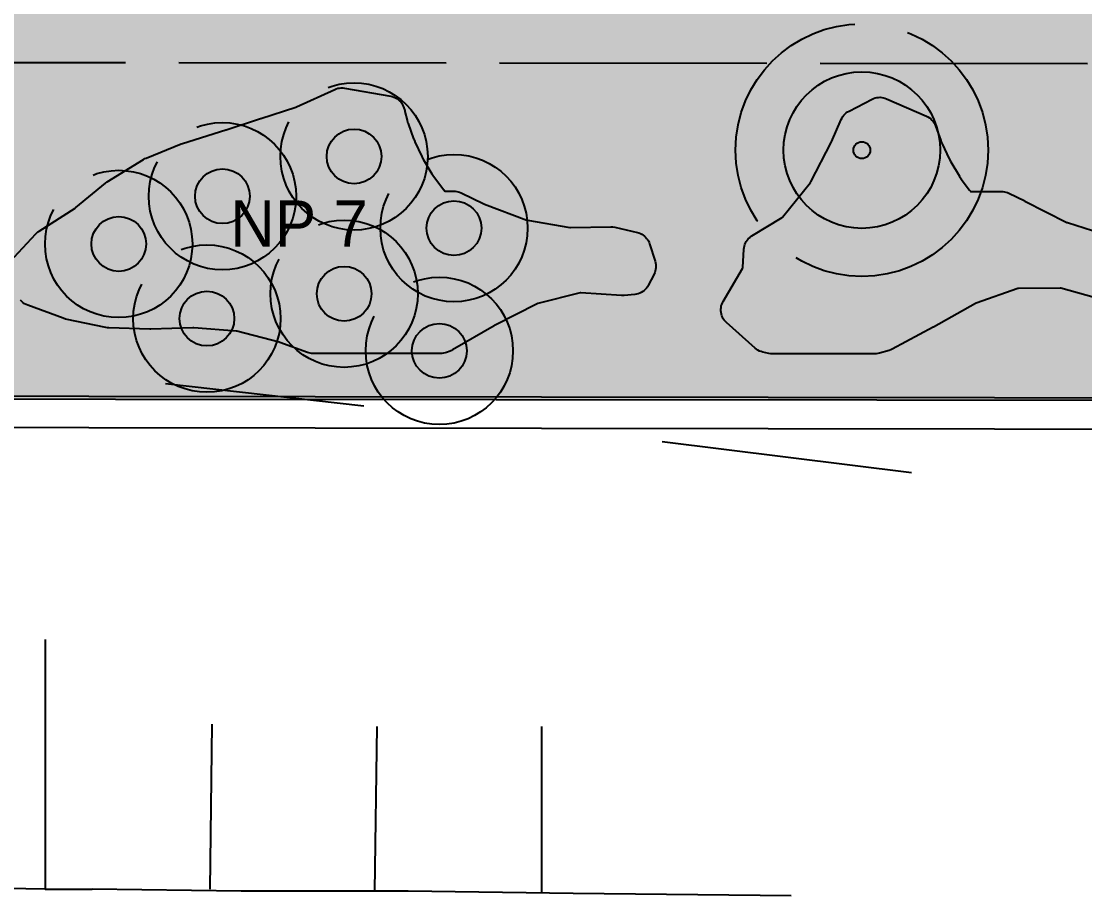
# Model space of a CAD drawing. Header units: metres. Extents: x 1 to 213, y 1 to 147.
# Drawn here: x 87.64 to 92.69, y 16.4 to 20.56 of the extents above; entities that cross this region are included whole.
import ezdxf
from ezdxf.enums import TextEntityAlignment as Align

# ---------------------------------------------------------------- set-up
doc = ezdxf.new("R2010")
doc.units = ezdxf.units.M
doc.linetypes.add('DASHED', pattern=[1.524, 1.27, -0.254])
for name, color, linetype in [('00-BASE-ARQUITECTURA', 8, 'Continuous'), ('PJ-ARBUSTOS', 82, 'Continuous'), ('PJ-COPA-ADULTA', 8, 'DASHED'), ('PJ-CUBRESUELOS', 150, 'Continuous'), ('PJ-ETIQUETAS', 7, 'Continuous'), ('PJ-GRAVILLA', 42, 'Continuous'), ('PJ-LIMITE-JARDIN', 7, 'Continuous'), ('PJ-MASAS', 92, 'Continuous'), ('PJ-MASAS-RELLENO', 92, 'Continuous'), ('PJ-RIEGO-SECTORES', 5, 'Continuous'), ('PJ-VISIBILIDAD', 1, 'DASHED')]:
    doc.layers.add(name, color=color, linetype=linetype)

# ---------------------------------------------------------------- blocks, each defined once
blk = doc.blocks.new('PJ_BA')
for radius in [0.372, 0.04]:
    blk.add_circle((0, 0), radius)
at = {"flags": 1}
for tag, p, height in [('CODIGO', (0.15, 0.15), 0.2), ('ESPECIE', (0.15, -0.1), 0.15), ('ZONA', (0.15, -0.3), 0.15)]:
    blk.add_attdef(tag, p, '', height=height, dxfattribs=at)
blk = doc.blocks.new('PJ_NP')
blk.add_circle((0, 0), 0.13)
at = {"flags": 1}
for tag, p, height in [('CODIGO', (0.15, 0.15), 0.2), ('ESPECIE', (0.15, -0.1), 0.15), ('ZONA', (0.15, -0.3), 0.15)]:
    blk.add_attdef(tag, p, '', height=height, dxfattribs=at)

msp = doc.modelspace()

# ---------------------------------------------------------------- hatches: boundary and pattern name
at = {"layer": 'PJ-GRAVILLA'}
h = msp.add_hatch(dxfattribs=at)
h.set_pattern_fill('GRAVEL', scale=0.03)
h.paths.add_polyline_path([(69.7177, 40.2166), (86.21, 40.1285), (86.4305, 40.0403), (102.1291, 40.0403), (102.526, 39.3788), (102.526, 39.1142), (105.2159, 32.0146), (106.3183, 28.7514), (107.2885, 26.5024), (108.435, 24.4298), (109.5374, 22.7983), (111.2572, 20.6816), (112.2274, 19.7555), (112.2274, 19.0941), (111.9187, 18.7854), (111.61, 18.7413), (60.9423, 18.7854), (60.7218, 18.8736), (60.4132, 19.2705), (60.4573, 19.8437), (61.2069, 20.6816), (62.5298, 22.5778), (63.8527, 25.0913), (68.527, 37.5267), (68.8357, 37.7913), (69.2767, 37.6149), (69.4531, 37.659), (69.7177, 38.0118), (69.6736, 38.2764), (69.0562, 38.7614), (69.409, 39.8639), (69.7177, 40.2166)])
at = {"layer": 'PJ-MASAS-RELLENO'}
for points in [[(88.0397, 19.7896), (88.0482, 19.7957), (88.2202, 19.9032), (88.2264, 19.9067), (88.2328, 19.9096), (88.3998, 19.9764), (88.4056, 19.9785), (88.6118, 20.0431), (88.6125, 20.0433), (88.7766, 20.0976), (88.777, 20.0977), (88.9436, 20.1519), (88.9477, 20.1535), (89.129, 20.2357), (89.1364, 20.2387), (89.1441, 20.2408), (89.152, 20.2422), (89.1599, 20.2429), (89.1679, 20.2427), (89.1758, 20.2417), (89.3948, 20.2033), (89.4026, 20.2015), (89.4102, 20.199), (89.4175, 20.1957), (89.4244, 20.1917), (89.4309, 20.187), (89.4369, 20.1817), (89.4423, 20.1758), (89.4471, 20.1694), (89.4513, 20.1626), (89.4547, 20.1554), (89.4575, 20.1478), (89.4614, 20.135), (89.4625, 20.1311), (89.4728, 20.0899), (89.4733, 20.088), (89.477, 20.0758), (89.4776, 20.074), (89.5037, 20.0012), (89.5044, 19.9994), (89.5092, 19.9876), (89.51, 19.9858), (89.5431, 19.916), (89.544, 19.9142), (89.55, 19.903), (89.5509, 19.9013), (89.5907, 19.835), (89.5917, 19.8333), (89.5988, 19.8227), (89.5999, 19.8211), (89.6456, 19.7595), (89.6469, 19.7579), (89.6498, 19.7544), (89.6511, 19.7529), (89.6531, 19.7527), (89.6576, 19.7525), (89.6597, 19.7524), (89.6945, 19.7524), (89.7017, 19.7521), (89.7088, 19.7511), (89.7157, 19.7495), (89.7225, 19.7473), (89.7291, 19.7445), (89.8379, 19.6923), (89.841, 19.691), (90.0419, 19.6145), (90.0438, 19.6139), (90.0457, 19.6135), (90.2463, 19.5797), (90.2481, 19.5795), (90.2499, 19.5795), (90.4415, 19.5824), (90.4513, 19.5819), (90.4609, 19.5803), (90.5674, 19.5554), (90.5747, 19.5533), (90.5817, 19.5506), (90.5884, 19.5472), (90.5948, 19.5432), (90.6008, 19.5387), (90.6063, 19.5336), (90.6113, 19.5279), (90.6158, 19.5219), (90.6196, 19.5154), (90.6229, 19.5087), (90.6255, 19.5016), (90.6517, 19.4187), (90.6537, 19.4112), (90.6549, 19.4035), (90.6554, 19.3957), (90.6551, 19.3879), (90.6541, 19.3802), (90.6523, 19.3726), (90.6498, 19.3653), (90.6466, 19.3582), (90.6191, 19.3044), (90.6151, 19.2974), (90.6103, 19.2908), (90.605, 19.2848), (90.599, 19.2793), (90.5926, 19.2745), (90.5856, 19.2703), (90.5783, 19.2668), (90.5707, 19.2642), (90.5629, 19.2622), (90.5548, 19.2611), (90.504, 19.2567), (90.498, 19.2564), (90.492, 19.2565), (90.2989, 19.2688), (90.2969, 19.2688), (90.2949, 19.2684), (90.0947, 19.2188), (90.0925, 19.2181), (90.0903, 19.2172), (89.8888, 19.113), (89.8872, 19.1121), (89.6889, 18.9978), (89.6834, 18.9949), (89.6776, 18.9924), (89.66, 18.9857), (89.6531, 18.9834), (89.6459, 18.9818), (89.6387, 18.9808), (89.6314, 18.9804), (89.0259, 18.981), (89.019, 18.9813), (89.0122, 18.9822), (89.0055, 18.9836), (88.9989, 18.9857), (88.8677, 19.033), (88.8642, 19.0341), (88.6633, 19.0864), (88.6616, 19.0868), (88.6598, 19.087), (88.4593, 19.1022), (88.4551, 19.1023), (88.2553, 19.0962), (88.2504, 19.0962), (88.0556, 19.1023), (88.0485, 19.1029), (88.0415, 19.104), (87.8498, 19.1446), (87.8387, 19.1478), (87.6697, 19.21), (87.6621, 19.2133), (87.6549, 19.2173), (87.6481, 19.222), (87.6419, 19.2274), (87.6363, 19.2334), (87.6313, 19.24), (87.6037, 19.2803), (87.5984, 19.2893), (87.5943, 19.2973), (87.5912, 19.304), (87.5888, 19.311), (87.5871, 19.3181), (87.586, 19.3253), (87.5856, 19.3327), (87.585, 19.3835), (87.5853, 19.391), (87.5863, 19.3985), (87.588, 19.4059), (87.5903, 19.413), (87.5934, 19.42), (87.5971, 19.4266), (87.6013, 19.4328), (87.6062, 19.4386), (87.7082, 19.5492), (87.7131, 19.5541), (87.7184, 19.5585), (87.7241, 19.5625), (87.8952, 19.6711), (87.8992, 19.674), (88.0397, 19.7896)], [(91.0679, 19.387), (91.0681, 19.3888), (91.0735, 19.4766), (91.0743, 19.4843), (91.0759, 19.4919), (91.0782, 19.4992), (91.0812, 19.5064), (91.0849, 19.5132), (91.0892, 19.5196), (91.0941, 19.5255), (91.0996, 19.531), (91.1056, 19.5359), (91.112, 19.5402), (91.2547, 19.6264), (91.2562, 19.6274), (91.2574, 19.6287), (91.3895, 19.7937), (91.3906, 19.7953), (91.3916, 19.7969), (91.4889, 19.9833), (91.4902, 19.986), (91.5364, 20.0931), (91.5398, 20.1001), (91.5439, 20.1068), (91.5487, 20.113), (91.554, 20.1188), (91.5599, 20.124), (91.5663, 20.1285), (91.5731, 20.1325), (91.6826, 20.1891), (91.6898, 20.1924), (91.6973, 20.195), (91.705, 20.1968), (91.7128, 20.1978), (91.7207, 20.1981), (91.7286, 20.1975), (91.7364, 20.1962), (91.744, 20.1942), (91.7514, 20.1914), (91.9408, 20.1086), (91.9481, 20.1049), (91.955, 20.1006), (91.9614, 20.0955), (91.9672, 20.0899), (91.9725, 20.0836), (91.977, 20.0769), (91.9809, 20.0697), (91.9841, 20.0622), (92.009, 19.9926), (92.0097, 19.9907), (92.0146, 19.9789), (92.0154, 19.9771), (92.0491, 19.9058), (92.05, 19.904), (92.056, 19.8928), (92.057, 19.8911), (92.0976, 19.8234), (92.0986, 19.8217), (92.1057, 19.8111), (92.1068, 19.8095), (92.1455, 19.7573), (92.1468, 19.7557), (92.1497, 19.7522), (92.151, 19.7507), (92.153, 19.7505), (92.1575, 19.7503), (92.1596, 19.7502), (92.2973, 19.7501), (92.3045, 19.7498), (92.3116, 19.7488), (92.3187, 19.7472), (92.3255, 19.745), (92.3321, 19.7421), (92.4079, 19.7054), (92.4092, 19.7048), (92.6087, 19.6039), (92.6102, 19.6032), (92.6117, 19.6027), (92.8102, 19.5397), (92.8118, 19.5393), (92.8134, 19.5391), (93.0119, 19.5272), (93.0135, 19.5272), (93.0151, 19.5273), (93.2146, 19.5473), (93.2158, 19.5474), (93.4114, 19.5639), (93.4224, 19.564), (93.6171, 19.5538), (93.619, 19.5538), (93.6209, 19.5544), (93.8765, 19.6429), (93.8782, 19.6436), (93.8794, 19.6449), (93.9946, 19.7852), (93.9991, 19.7902), (94.0497, 19.8422), (94.056, 19.848), (94.0629, 19.8532), (94.0703, 19.8575), (94.0781, 19.861), (94.0863, 19.8637), (94.2625, 19.9109), (94.266, 19.9118), (94.4869, 19.9607), (94.4892, 19.9613), (94.5413, 19.9761), (94.5483, 19.9778), (94.5555, 19.9788), (94.5627, 19.9792), (94.5699, 19.9789), (94.5771, 19.978), (94.5842, 19.9764), (94.622, 19.9661), (94.6271, 19.9651), (94.6884, 19.9567), (94.6936, 19.9564), (94.7516, 19.9562), (94.7603, 19.9557), (94.7688, 19.9542), (94.7771, 19.9519), (95.0053, 19.8743), (95.0078, 19.8735), (95.0637, 19.8585), (95.0688, 19.8575), (95.1249, 19.8501), (95.1301, 19.8497), (95.1835, 19.8497), (95.1916, 19.8493), (95.1996, 19.8481), (95.2074, 19.846), (95.215, 19.8432), (95.2223, 19.8397), (95.2702, 19.8131), (95.2776, 19.8085), (95.2844, 19.8031), (95.44, 19.6661), (95.4417, 19.6647), (95.4437, 19.6638), (95.6274, 19.5879), (95.6295, 19.5871), (95.8169, 19.5216), (95.8177, 19.5213), (95.9498, 19.4785), (95.9569, 19.4758), (95.9637, 19.4725), (95.9702, 19.4685), (95.9763, 19.4639), (95.9819, 19.4587), (95.987, 19.4531), (95.9915, 19.4469), (95.9955, 19.4404), (95.9988, 19.4335), (96.0285, 19.3631), (96.0312, 19.3559), (96.0331, 19.3484), (96.0344, 19.3408), (96.0348, 19.3331), (96.0346, 19.3253), (96.0335, 19.3177), (96.0318, 19.3102), (96.0293, 19.3028), (96.0262, 19.2958), (96.0223, 19.2891), (96.0179, 19.2828), (95.9865, 19.2426), (95.9816, 19.2369), (95.9762, 19.2317), (95.9704, 19.227), (95.9641, 19.2229), (95.9575, 19.2194), (95.9505, 19.2165), (95.9434, 19.2143), (95.936, 19.2128), (95.9286, 19.212), (95.9211, 19.2118), (95.9136, 19.2124), (95.8083, 19.2255), (95.8028, 19.2264), (95.6056, 19.2649), (95.6039, 19.2652), (95.6022, 19.2652), (95.4042, 19.2526), (95.4022, 19.2524), (95.4003, 19.2517), (95.2019, 19.1763), (95.2004, 19.1757), (95.199, 19.175), (94.9999, 19.0606), (94.9973, 19.0592), (94.8568, 18.9851), (94.8497, 18.9819), (94.8424, 18.9793), (94.8349, 18.9774), (94.8272, 18.9763), (94.8194, 18.9759), (94.2203, 18.9764), (94.2122, 18.9769), (94.2042, 18.9781), (94.1963, 18.9802), (94.1926, 18.9813), (94.1909, 18.9819), (93.9927, 19.0493), (93.9875, 19.0507), (93.7901, 19.0892), (93.7885, 19.0894), (93.7868, 19.0895), (93.5879, 19.0941), (93.5857, 19.0941), (93.3895, 19.0883), (93.3807, 19.0886), (93.1907, 19.104), (93.1835, 19.1049), (93.1764, 19.1065), (92.9855, 19.1579), (92.9782, 19.1603), (92.7817, 19.2341), (92.7785, 19.2351), (92.5803, 19.2909), (92.5785, 19.2913), (92.5766, 19.2914), (92.379, 19.2902), (92.3768, 19.29), (92.3747, 19.2894), (92.1767, 19.2202), (92.1751, 19.2195), (92.1735, 19.2187), (91.974, 19.1062), (91.9725, 19.1053), (91.7788, 19.0015), (91.7713, 18.998), (91.7635, 18.9952), (91.7176, 18.9818), (91.7102, 18.9801), (91.7027, 18.979), (91.6951, 18.9786), (91.2097, 18.9791), (91.2012, 18.9795), (91.1927, 18.9809), (91.1632, 18.9874), (91.1553, 18.9895), (91.1476, 18.9925), (91.1402, 18.9963), (91.1333, 19.0008), (91.1269, 19.0059), (90.9906, 19.1281), (90.985, 19.1336), (90.98, 19.1396), (90.9756, 19.1461), (90.9719, 19.153), (90.9688, 19.1602), (90.9665, 19.1677), (90.9649, 19.1753), (90.9641, 19.1831), (90.964, 19.1909), (90.9647, 19.1987), (90.9662, 19.2064), (90.9684, 19.2139), (90.9713, 19.2212), (90.9749, 19.2281), (91.0671, 19.3853), (91.0679, 19.387)]]:
    msp.add_hatch(color=7, dxfattribs=at).paths.add_polyline_path(points)

# ---------------------------------------------------------------- linework, layer by layer
at = {"layer": '00-BASE-ARQUITECTURA'}
for points in [[(61.0623, 18.8172), (111.6294, 18.7431)], [(88.3249, 18.8383), (89.2668, 18.7325)], [(61.0623, 18.669), (111.6294, 18.5949)], [(90.685, 18.5632), (91.8703, 18.415)], [(87.7534, 17.6212), (87.7534, 16.4359), (87.9757, 16.4359)], [(88.5366, 16.4359), (88.5472, 17.2191)], [(89.3198, 16.4253), (89.3303, 17.2085)], [(90.1135, 16.4147), (90.1135, 17.2085)], [(87.7534, 16.4359), (87.1078, 16.4465)], [(88.6848, 16.4253), (87.9757, 16.4359)], [(89.4785, 16.4253), (88.6848, 16.4253)], [(90.2617, 16.4147), (89.4785, 16.4253)], [(91.2988, 16.4042), (90.2617, 16.4147)]]:
    msp.add_lwpolyline(points, dxfattribs=at)
at = {"layer": 'PJ-COPA-ADULTA'}
for centre, radius in [((91.6341, 19.9471), 0.6), ((89.2206, 19.917), 0.35), ((88.5953, 19.728), 0.35), ((89.6957, 19.5763), 0.35), ((88.1023, 19.5011), 0.35), ((89.1736, 19.2648), 0.35), ((88.5214, 19.1465), 0.35), ((89.6261, 18.9933), 0.35)]:
    msp.add_circle(centre, radius, dxfattribs=at)
at = {"layer": 'PJ-LIMITE-JARDIN'}
msp.add_lwpolyline([(111.61, 18.7413), (60.9423, 18.7854), (60.7218, 18.8736), (60.4132, 19.2705), (60.4573, 19.8437), (61.2069, 20.6816), (62.5298, 22.5778), (63.8527, 25.0913), (68.527, 37.5267), (68.8357, 37.7913), (69.2767, 37.6149), (69.4531, 37.659), (69.7177, 38.0118), (69.6736, 38.2764), (69.0562, 38.7614), (69.409, 39.8639), (69.7177, 40.2166), (69.7177, 40.2166), (86.21, 40.1285), (86.4305, 40.0403), (102.1291, 40.0403), (102.526, 39.3788), (102.526, 39.1142), (105.2159, 32.0146)], dxfattribs=at)
at = {"layer": 'PJ-MASAS'}
for points in [[(87.6062, 19.4386), (87.7082, 19.5492), (87.7131, 19.5541), (87.7184, 19.5585), (87.7241, 19.5625), (87.8952, 19.6711), (87.8992, 19.674), (88.0397, 19.7896), (88.0397, 19.7896), (88.0482, 19.7957), (88.2202, 19.9032), (88.2264, 19.9067), (88.2328, 19.9096), (88.3998, 19.9764), (88.4056, 19.9785), (88.6118, 20.0431), (88.6125, 20.0433), (88.7766, 20.0976), (88.777, 20.0977), (88.9436, 20.1519), (88.9477, 20.1535), (89.129, 20.2357), (89.1364, 20.2387), (89.1441, 20.2408), (89.152, 20.2422), (89.1599, 20.2429), (89.1679, 20.2427), (89.1758, 20.2417), (89.3948, 20.2033), (89.4026, 20.2015), (89.4102, 20.199), (89.4175, 20.1957), (89.4244, 20.1917), (89.4309, 20.187), (89.4369, 20.1817), (89.4423, 20.1758), (89.4471, 20.1694), (89.4513, 20.1626), (89.4547, 20.1554), (89.4575, 20.1478), (89.4614, 20.135), (89.4625, 20.1311), (89.4728, 20.0899), (89.4733, 20.088), (89.477, 20.0758), (89.4776, 20.074), (89.5037, 20.0012), (89.5044, 19.9994), (89.5092, 19.9876), (89.51, 19.9858), (89.5431, 19.916), (89.544, 19.9142), (89.55, 19.903), (89.5509, 19.9013), (89.5907, 19.835), (89.5917, 19.8333), (89.5988, 19.8227), (89.5999, 19.8211), (89.6456, 19.7595), (89.6469, 19.7579), (89.6498, 19.7544), (89.6511, 19.7529), (89.6531, 19.7527), (89.6576, 19.7525), (89.6597, 19.7524), (89.6945, 19.7524), (89.7017, 19.7521), (89.7088, 19.7511), (89.7157, 19.7495), (89.7225, 19.7473), (89.7291, 19.7445), (89.8379, 19.6923), (89.841, 19.691), (90.0419, 19.6145), (90.0438, 19.6139), (90.0457, 19.6135), (90.2463, 19.5797), (90.2481, 19.5795), (90.2499, 19.5795), (90.4415, 19.5824), (90.4513, 19.5819), (90.4609, 19.5803), (90.5674, 19.5554), (90.5747, 19.5533), (90.5817, 19.5506), (90.5884, 19.5472), (90.5948, 19.5432), (90.6008, 19.5387), (90.6063, 19.5336), (90.6113, 19.5279), (90.6158, 19.5219), (90.6196, 19.5154), (90.6229, 19.5087), (90.6255, 19.5016), (90.6517, 19.4187), (90.6537, 19.4112), (90.6549, 19.4035), (90.6554, 19.3957), (90.6551, 19.3879), (90.6541, 19.3802), (90.6523, 19.3726), (90.6498, 19.3653), (90.6466, 19.3582), (90.6191, 19.3044), (90.6151, 19.2974), (90.6103, 19.2908), (90.605, 19.2848), (90.599, 19.2793), (90.5926, 19.2745), (90.5856, 19.2703), (90.5783, 19.2668), (90.5707, 19.2642), (90.5629, 19.2622), (90.5548, 19.2611), (90.504, 19.2567), (90.498, 19.2564), (90.492, 19.2565), (90.2989, 19.2688), (90.2969, 19.2688), (90.2949, 19.2684), (90.0947, 19.2188), (90.0925, 19.2181), (90.0903, 19.2172), (89.8888, 19.113), (89.8872, 19.1121), (89.6889, 18.9978), (89.6834, 18.9949), (89.6776, 18.9924), (89.66, 18.9857), (89.6531, 18.9834), (89.6459, 18.9818), (89.6387, 18.9808), (89.6314, 18.9804), (89.0259, 18.981), (89.019, 18.9813), (89.0122, 18.9822), (89.0055, 18.9836), (88.9989, 18.9857), (88.8677, 19.033), (88.8642, 19.0341), (88.6633, 19.0864), (88.6616, 19.0868), (88.6598, 19.087), (88.4593, 19.1022), (88.4551, 19.1023), (88.2553, 19.0962), (88.2504, 19.0962), (88.0556, 19.1023), (88.0485, 19.1029), (88.0415, 19.104), (87.8498, 19.1446), (87.8387, 19.1478), (87.6697, 19.21), (87.6621, 19.2133), (87.6549, 19.2173), (87.6481, 19.222), (87.6419, 19.2274), (87.6363, 19.2334)], [(92.7785, 19.2351), (92.5803, 19.2909), (92.5785, 19.2913), (92.5766, 19.2914), (92.379, 19.2902), (92.3768, 19.29), (92.3747, 19.2894), (92.1767, 19.2202), (92.1751, 19.2195), (92.1735, 19.2187), (91.974, 19.1062), (91.9725, 19.1053), (91.7788, 19.0015), (91.7713, 18.998), (91.7635, 18.9952), (91.7176, 18.9818), (91.7102, 18.9801), (91.7027, 18.979), (91.6951, 18.9786), (91.2097, 18.9791), (91.2012, 18.9795), (91.1927, 18.9809), (91.1632, 18.9874), (91.1553, 18.9895), (91.1476, 18.9925), (91.1402, 18.9963), (91.1333, 19.0008), (91.1269, 19.0059), (90.9906, 19.1281), (90.985, 19.1336), (90.98, 19.1396), (90.9756, 19.1461), (90.9719, 19.153), (90.9688, 19.1602), (90.9665, 19.1677), (90.9649, 19.1753), (90.9641, 19.1831), (90.964, 19.1909), (90.9647, 19.1987), (90.9662, 19.2064), (90.9684, 19.2139), (90.9713, 19.2212), (90.9749, 19.2281), (91.0671, 19.3853), (91.0679, 19.387), (91.0679, 19.387), (91.0681, 19.3888), (91.0735, 19.4766), (91.0743, 19.4843), (91.0759, 19.4919), (91.0782, 19.4992), (91.0812, 19.5064), (91.0849, 19.5132), (91.0892, 19.5196), (91.0941, 19.5255), (91.0996, 19.531), (91.1056, 19.5359), (91.112, 19.5402), (91.2547, 19.6264), (91.2562, 19.6274), (91.2574, 19.6287), (91.3895, 19.7937), (91.3906, 19.7953), (91.3916, 19.7969), (91.4889, 19.9833), (91.4902, 19.986), (91.5364, 20.0931), (91.5398, 20.1001), (91.5439, 20.1068), (91.5487, 20.113), (91.554, 20.1188), (91.5599, 20.124), (91.5663, 20.1285), (91.5731, 20.1325), (91.6826, 20.1891), (91.6898, 20.1924), (91.6973, 20.195), (91.705, 20.1968), (91.7128, 20.1978), (91.7207, 20.1981), (91.7286, 20.1975), (91.7364, 20.1962), (91.744, 20.1942), (91.7514, 20.1914), (91.9408, 20.1086), (91.9481, 20.1049), (91.955, 20.1006), (91.9614, 20.0955), (91.9672, 20.0899), (91.9725, 20.0836), (91.977, 20.0769), (91.9809, 20.0697), (91.9841, 20.0622), (92.009, 19.9926), (92.0097, 19.9907), (92.0146, 19.9789), (92.0154, 19.9771), (92.0491, 19.9058), (92.05, 19.904), (92.056, 19.8928), (92.057, 19.8911), (92.0976, 19.8234), (92.0986, 19.8217), (92.1057, 19.8111), (92.1068, 19.8095), (92.1455, 19.7573), (92.1468, 19.7557), (92.1497, 19.7522), (92.151, 19.7507), (92.153, 19.7505), (92.1575, 19.7503), (92.1596, 19.7502), (92.2973, 19.7501), (92.3045, 19.7498), (92.3116, 19.7488), (92.3187, 19.7472), (92.3255, 19.745), (92.3321, 19.7421), (92.4079, 19.7054), (92.4092, 19.7048), (92.6087, 19.6039), (92.6102, 19.6032), (92.6117, 19.6027), (92.8102, 19.5397)]]:
    msp.add_lwpolyline(points, dxfattribs=at)
at = {"layer": 'PJ-RIEGO-SECTORES'}
msp.add_lwpolyline([(111.61, 18.7413), (60.9423, 18.7854), (60.7218, 18.8736), (60.4132, 19.2705), (60.4573, 19.8437), (61.2069, 20.6816), (62.5298, 22.5778), (63.8527, 25.0913), (68.527, 37.5267), (68.8357, 37.7913), (69.2767, 37.6149), (69.4531, 37.659), (69.7177, 38.0118), (69.6736, 38.2764), (69.0562, 38.7614), (69.409, 39.8639), (69.7177, 40.2166), (86.21, 40.1285), (86.21, 40.1285), (86.4305, 40.0403), (102.1291, 40.0403), (102.526, 39.3788), (102.526, 39.1142), (105.2159, 32.0146)], dxfattribs=at)
at = {"layer": 'PJ-VISIBILIDAD'}
msp.add_lwpolyline([(109.4706, 20.3432), (62.95, 20.3837)], dxfattribs=at)

# ---------------------------------------------------------------- block references
at = {"layer": 'PJ-ARBUSTOS'}
msp.add_blockref('PJ_BA', (91.6341, 19.9471), dxfattribs=at)
at = {"layer": 'PJ-CUBRESUELOS'}
for p in [(89.2206, 19.917), (88.5953, 19.728), (89.6957, 19.5763), (88.1023, 19.5011), (89.1736, 19.2648), (88.5214, 19.1465), (89.6261, 18.9933)]:
    msp.add_blockref('PJ_NP', p, dxfattribs=at)

# ---------------------------------------------------------------- texts
at = {"layer": 'PJ-ETIQUETAS'}
msp.add_text('NP 7', height=0.22, dxfattribs=at).set_placement((88.959, 19.598), align=Align.MIDDLE_CENTER)

doc.saveas('drawing.dxf')
